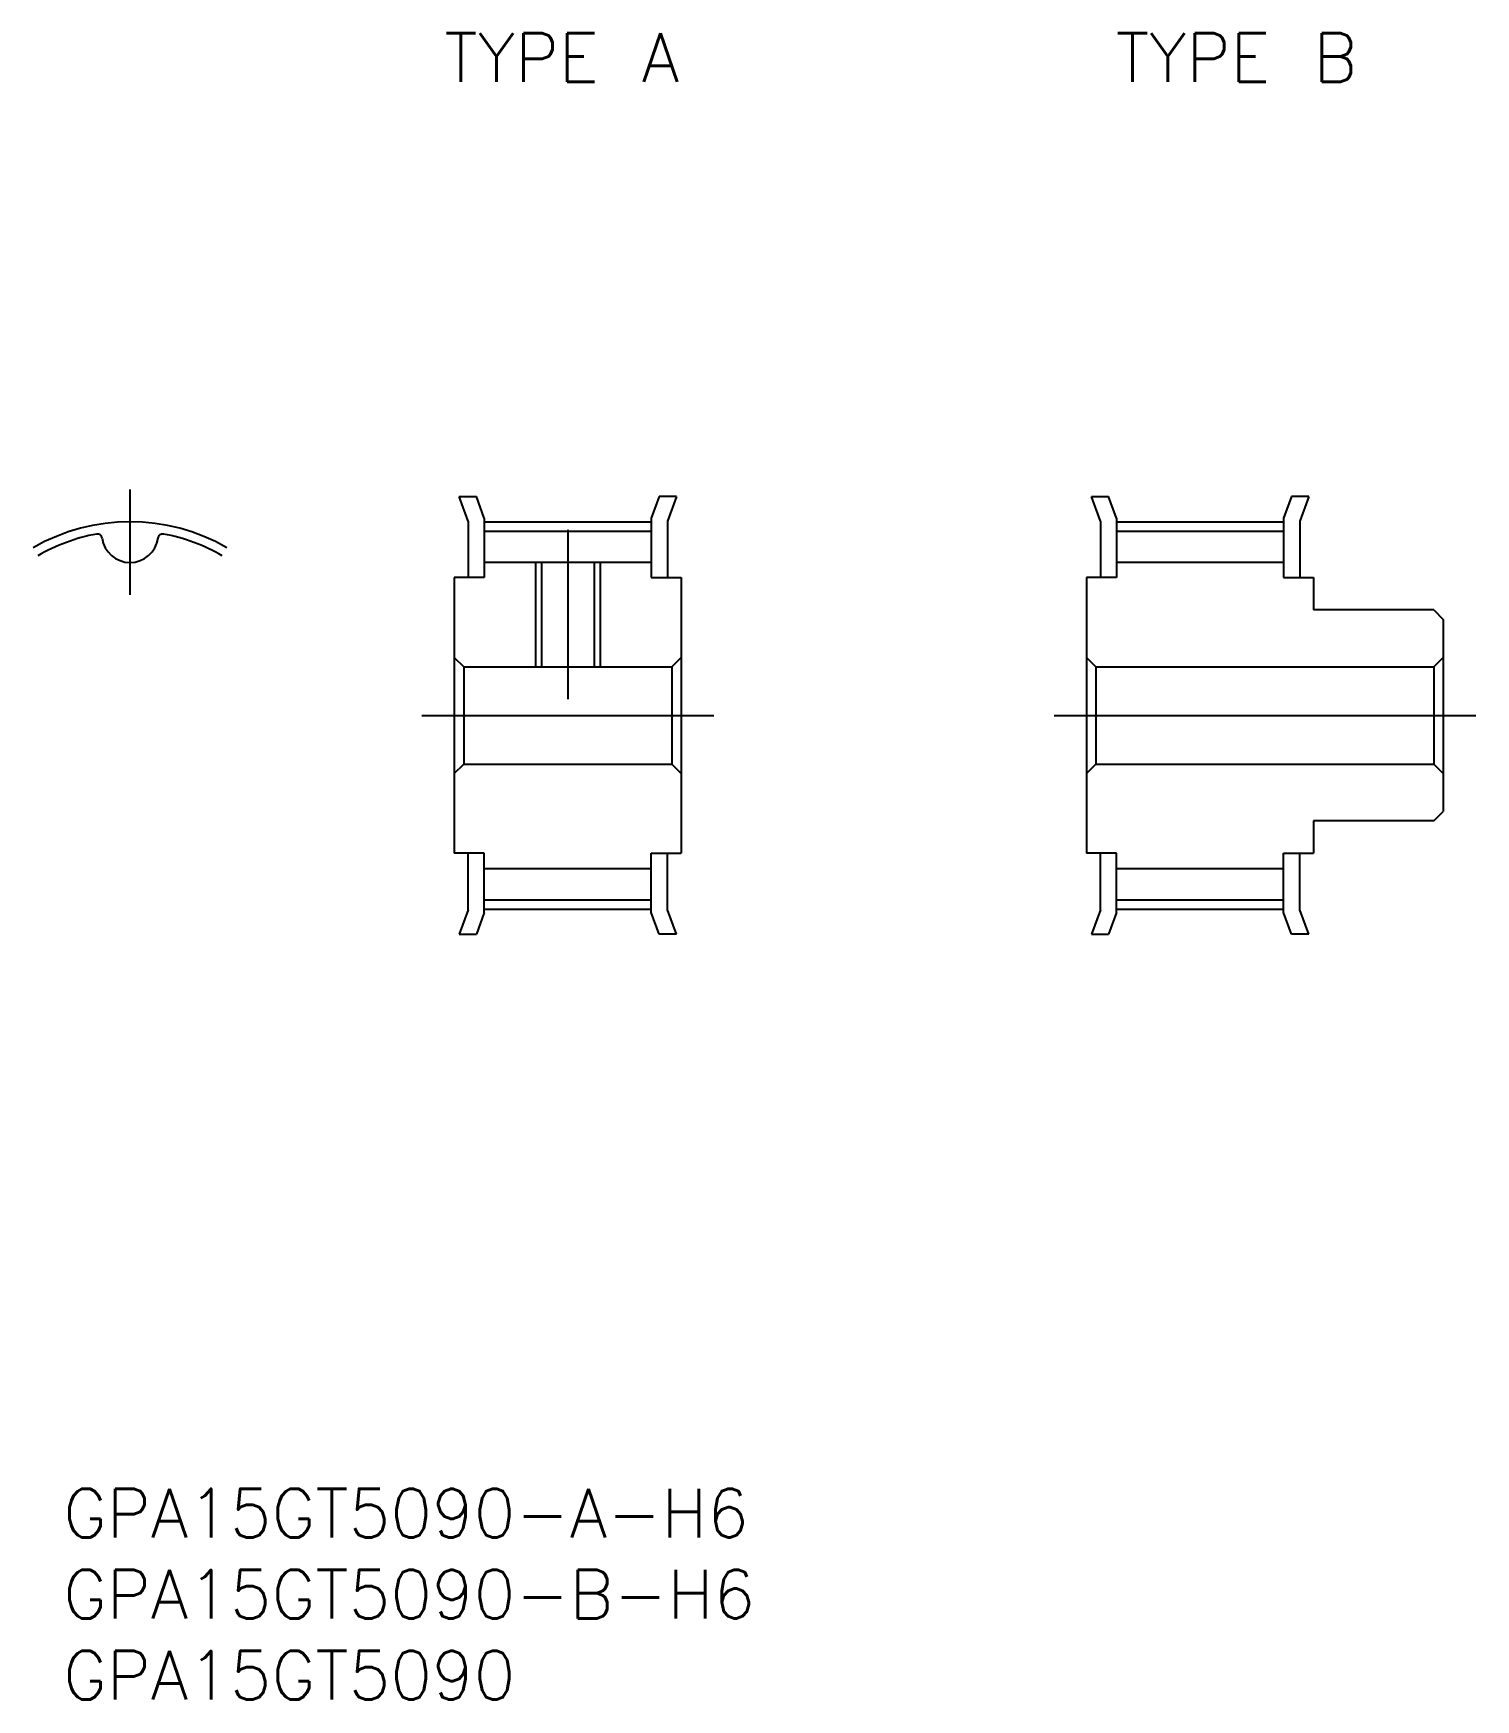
# Model space of a CAD drawing. Extents: x -6 to 83, y -61 to 42.
import ezdxf

# ---------------------------------------------------------------- set-up
doc = ezdxf.new("R2010")
doc.units = 0
doc.linetypes.add('CENTER', pattern=[50.8, 31.75, -6.35, 6.35, -6.35])
doc.layers.get('0').update_dxf_attribs({"linetype": 'CONTINUOUS'})
doc.layers.add('CENTER', color=1, linetype='CONTINUOUS')
doc.styles.get("Standard").update_dxf_attribs({"font": 'txt.shx', "height": 3, "bigfont": 'bigfont.shx'})

# ---------------------------------------------------------------- blocks, each defined once
blk = doc.blocks.new('*U2')
at = {"color": 7, "linetype": 'CONTINUOUS'}
blk.add_text('GPA15GT5090-B-H6', height=3, dxfattribs=at).set_placement((-4.13, -55.69))
blk = doc.blocks.new('*U3')
at = {"color": 7, "linetype": 'CONTINUOUS'}
blk.add_text('GPA15GT5090', height=3, dxfattribs=at).set_placement((-4.13, -60.69))
blk = doc.blocks.new('*U4')
at = {"color": 7, "linetype": 'CONTINUOUS'}
blk.add_text('TYPE A', height=3, dxfattribs=at).set_placement((19.38, 39.06))
blk = doc.blocks.new('*U5')
at = {"color": 7, "linetype": 'CONTINUOUS'}
blk.add_text('TYPE B', height=3, dxfattribs=at).set_placement((60.8, 39.06))
blk = doc.blocks.new('*U6')
at = {"color": 7, "linetype": 'CONTINUOUS'}
blk.add_text('GPA15GT5090-A-H6', height=3, dxfattribs=at).set_placement((-4.13, -50.69))

msp = doc.modelspace()

# ---------------------------------------------------------------- linework, layer by layer
at = {"color": 7, "linetype": 'CONTINUOUS'}
for p, q in [((20.3, 13.5), (21.36, 13.5)), ((20.85, 11.98), (20.3, 13.5)), ((21.85, 12.16), (21.36, 13.5)), ((32.64, 13.5), (32.15, 12.16)), ((33.7, 13.5), (32.64, 13.5)), ((33.7, 13.5), (33.15, 11.98)), ((59.3, 13.5), (60.36, 13.5)), ((59.85, 11.98), (59.3, 13.5)), ((60.85, 12.16), (60.36, 13.5)), ((71.64, 13.5), (71.15, 12.16)), ((72.7, 13.5), (71.64, 13.5)), ((72.7, 13.5), (72.15, 11.98)), ((20.85, 11.98), (20.85, 8.5)), ((21.85, 12.16), (21.85, 8.5)), ((21.85, 11.37), (32.15, 11.37)), ((32.15, 12.16), (32.15, 8.5)), ((33.15, 11.98), (33.15, 8.5)), ((59.85, 11.98), (59.85, 8.5)), ((60.85, 12.16), (60.85, 8.5)), ((60.85, 11.37), (71.15, 11.37)), ((71.15, 12.16), (71.15, 8.5)), ((72.15, 11.98), (72.15, 8.5)), ((21.85, 9.44), (32.15, 9.44)), ((25.38, 9.44), (25.38, 3)), ((28.62, 9.44), (28.62, 3)), ((60.85, 9.44), (71.15, 9.44)), ((20, 8.5), (20, -8.5)), ((21.85, 8.5), (20, 8.5)), ((32.15, 8.5), (34, 8.5)), ((34, 8.5), (34, -8.5)), ((59, 8.5), (59, -8.5)), ((60.85, 8.5), (59, 8.5)), ((71.15, 8.5), (73, 8.5)), ((73, 8.5), (73, 6.5)), ((80.42, 6.5), (73, 6.5)), ((80.42, 6.5), (81, 5.92)), ((81, 5.92), (81, -5.92)), ((20, 3.58), (20.58, 3)), ((34, 3.58), (33.42, 3)), ((59, 3.58), (59.58, 3)), ((81, 3.58), (80.42, 3)), ((20.58, 3), (33.42, 3)), ((20.58, 3), (20.58, -3)), ((33.42, 3), (33.42, -3)), ((59.58, 3), (80.42, 3)), ((59.58, 3), (59.58, -3)), ((80.42, 3), (80.42, -3)), ((20, -3.58), (20.58, -3)), ((20.58, -3), (33.42, -3)), ((34, -3.58), (33.42, -3)), ((59, -3.58), (59.58, -3)), ((59.58, -3), (80.42, -3)), ((81, -3.58), (80.42, -3)), ((80.42, -6.5), (81, -5.92)), ((80.42, -6.5), (73, -6.5)), ((73, -6.5), (73, -8.5)), ((21.85, -8.5), (20, -8.5)), ((20.85, -11.98), (20.85, -8.5)), ((21.85, -12.16), (21.85, -8.5)), ((32.15, -8.5), (34, -8.5)), ((32.15, -12.16), (32.15, -8.5)), ((33.15, -11.98), (33.15, -8.5)), ((60.85, -8.5), (59, -8.5)), ((59.85, -11.98), (59.85, -8.5)), ((60.85, -12.16), (60.85, -8.5)), ((71.15, -8.5), (73, -8.5)), ((71.15, -12.16), (71.15, -8.5)), ((72.15, -11.98), (72.15, -8.5)), ((21.85, -9.44), (32.15, -9.44)), ((60.85, -9.44), (71.15, -9.44)), ((20.85, -11.98), (20.3, -13.5)), ((21.85, -12.16), (21.36, -13.5)), ((21.85, -11.37), (32.15, -11.37)), ((32.64, -13.5), (32.15, -12.16)), ((33.7, -13.5), (33.15, -11.98)), ((59.85, -11.98), (59.3, -13.5)), ((60.85, -12.16), (60.36, -13.5)), ((60.85, -11.37), (71.15, -11.37)), ((71.64, -13.5), (71.15, -12.16)), ((72.7, -13.5), (72.15, -11.98)), ((20.3, -13.5), (21.36, -13.5)), ((33.7, -13.5), (32.64, -13.5)), ((59.3, -13.5), (60.36, -13.5)), ((72.7, -13.5), (71.64, -13.5))]:
    msp.add_line(p, q, dxfattribs=at)
at = {"color": 3, "linetype": 'CONTINUOUS'}
for p, q in [((25, 9.44), (25, 3)), ((29, 9.44), (29, 3))]:
    msp.add_line(p, q, dxfattribs=at)
at = {"color": 7, "linetype": 'CONTINUOUS'}
for centre, radius, start, end in [((0, 0), 11.37, 100.4407, 120), ((-2.01, 10.89), 0.29, 7.9384, 100.4407), ((0, 11.17), 1.74, 187.9384, 352.0616), ((2.01, 10.89), 0.29, 79.5593, 172.0616), ((0, 0), 11.37, 60, 79.5593)]:
    msp.add_arc(centre, radius, start, end, dxfattribs=at)
at = {"layer": 'CENTER', "color": 1, "linetype": 'CENTER'}
for p, q in [((0, 7.43), (0, 13.94)), ((21.85, 11.94), (32.15, 11.94)), ((27, 11.44), (27, 1)), ((60.85, 11.94), (71.15, 11.94)), ((18, 0), (36, 0)), ((57, 0), (83, 0)), ((21.85, -11.94), (32.15, -11.94)), ((60.85, -11.94), (71.15, -11.94))]:
    msp.add_line(p, q, dxfattribs=at)
msp.add_arc((0, 0), 11.94, 60, 120, dxfattribs=at)

# ---------------------------------------------------------------- block references
at = {"color": 7, "linetype": 'CONTINUOUS'}
for name in ['*U4', '*U5', '*U6', '*U2', '*U3']:
    msp.add_blockref(name, (0, 0), dxfattribs=at)

doc.saveas('drawing.dxf')
